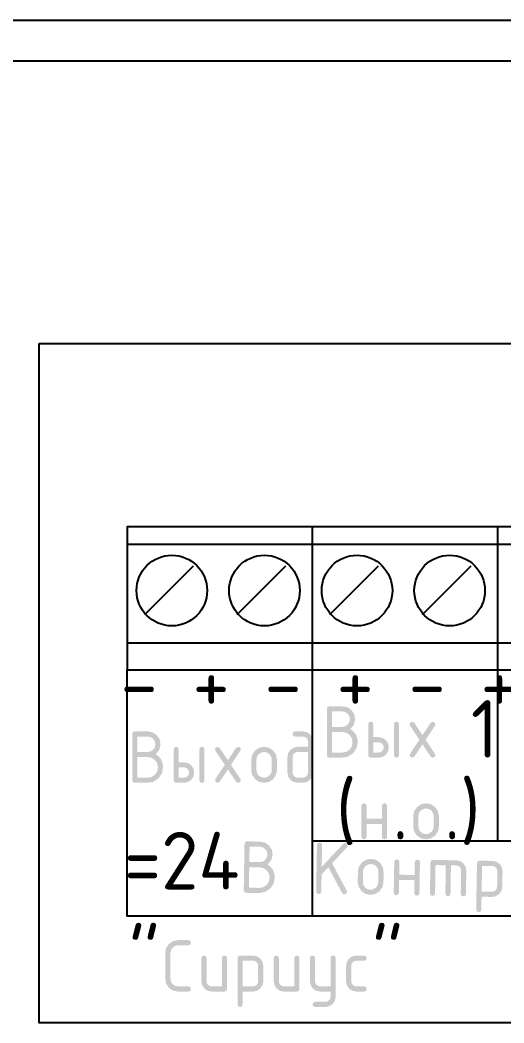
# Model space of a CAD drawing. Header units: millimetres. Extents: x 0 to 420, y 0 to 297.
# Drawn here: x 117.04 to 130.1, y 126.49 to 153.54 of the extents above; entities that cross this region are included whole.
import ezdxf

# ---------------------------------------------------------------- set-up
doc = ezdxf.new("R2010")
doc.units = ezdxf.units.MM
doc.layers.get('0').update_dxf_attribs({"linetype": 'CONTINUOUS'})
doc.styles.get("Standard").update_dxf_attribs({"font": 'STANDARD'})

msp = doc.modelspace()

# ---------------------------------------------------------------- hatches: boundary and pattern name
at = {"true_color": 0x000007}
h = msp.add_hatch(color=0, dxfattribs=at)
h.paths.add_polyline_path([(125.953021, 134.416381), (126.0392, 134.350235), (126.100885, 134.269206), (126.137971, 134.173295), (126.150356, 134.0625), (126.119833, 133.90251), (126.028538, 133.768151), (125.894041, 133.67665), (125.73474, 133.646333), (125.387474, 133.646333), (125.33566, 133.663696), (125.318572, 133.715786), (125.318572, 134.963737), (125.33566, 135.015827), (125.387474, 135.03319), (125.73474, 135.03319), (125.868823, 135.008041), (125.980582, 134.932869), (126.056236, 134.820835), (126.081454, 134.686476), (126.049277, 134.535925)], flags=0)
h.paths.add_polyline_path([(125.456927, 134.894835), (125.456927, 134.478668), (125.73474, 134.478668), (125.814253, 134.493688), (125.881363, 134.539302), (125.927252, 134.606688), (125.942548, 134.686476), (125.927252, 134.766264), (125.881363, 134.833651), (125.814253, 134.879539), (125.73474, 134.894835)], flags=0)
h.paths.add_polyline_path([(125.456927, 134.339762), (125.456927, 133.785239), (125.73474, 133.785239), (125.841814, 133.805152), (125.931524, 133.865165), (125.991813, 133.954531), (126.012001, 134.0625), (125.991813, 134.169574), (125.931524, 134.259284), (125.841814, 134.319573), (125.73474, 134.339762)], flags=0)
h = msp.add_hatch(color=0, dxfattribs=at)
h.paths.add_polyline_path([(126.989717, 133.923594), (126.969528, 133.816107), (126.909239, 133.72681), (126.819529, 133.666314), (126.712455, 133.646333), (126.504096, 133.646333), (126.452282, 133.663696), (126.435194, 133.715786), (126.435194, 134.548121), (126.452282, 134.599729), (126.504096, 134.617023), (126.556186, 134.599729), (126.573549, 134.548121), (126.573549, 134.201407), (126.712455, 134.201407), (126.819529, 134.181218), (126.909239, 134.120929), (126.969528, 134.03115)], flags=0)
h.paths.add_polyline_path([(126.851362, 133.923594), (126.841164, 133.977682), (126.811123, 134.022262), (126.766543, 134.052303), (126.712455, 134.0625), (126.573549, 134.0625), (126.573549, 133.785239), (126.712455, 133.785239), (126.765854, 133.79523), (126.810572, 133.825478), (126.841095, 133.869988)], flags=0)
h.paths.add_polyline_path([(127.128623, 134.548121), (127.145986, 134.599729), (127.198076, 134.617023), (127.249683, 134.599729), (127.266978, 134.548121), (127.266978, 133.715786), (127.249683, 133.663696), (127.198076, 133.646333), (127.145986, 133.663696), (127.128623, 133.715786)], flags=0)
for points in [[(127.982315, 134.131953), (128.233669, 133.754371), (128.245244, 133.715786), (128.227881, 133.663696), (128.175791, 133.646333), (128.117914, 133.67665), (127.89853, 134.006828), (127.678595, 133.67665), (127.620718, 133.646333), (127.572211, 133.666728), (127.551816, 133.715786), (127.563391, 133.754371), (127.814194, 134.131953), (127.563391, 134.508985), (127.551816, 134.548121), (127.568903, 134.599729), (127.620718, 134.617023), (127.678595, 134.586706), (127.89853, 134.257631), (128.117914, 134.586706), (128.175791, 134.617023), (128.227881, 134.599797), (128.245244, 134.548672), (128.233669, 134.508985)], [(122.732981, 133.45462), (122.984336, 133.077038), (122.995911, 133.038453), (122.978548, 132.986363), (122.926458, 132.968999), (122.86858, 132.999316), (122.649197, 133.329494), (122.429262, 132.999316), (122.371384, 132.968999), (122.322877, 132.989394), (122.302482, 133.038453), (122.314058, 133.077038), (122.564861, 133.45462), (122.314058, 133.831651), (122.302482, 133.870788), (122.31957, 133.922395), (122.371384, 133.93969), (122.429262, 133.909373), (122.649197, 133.580297), (122.86858, 133.909373), (122.926458, 133.93969), (122.978548, 133.922464), (122.995911, 133.871339), (122.984336, 133.831651)], [(126.388262, 131.861167), (126.388262, 131.514453), (126.370898, 131.462363), (126.318809, 131.444999), (126.266994, 131.462363), (126.249907, 131.514453), (126.249907, 132.346788), (126.266994, 132.398395), (126.318809, 132.41569), (126.370898, 132.398395), (126.388262, 132.346788), (126.388262, 132.000073), (126.804429, 132.000073), (126.804429, 132.346788), (126.821793, 132.398395), (126.873882, 132.41569), (126.925972, 132.398395), (126.943336, 132.346788), (126.943336, 131.514453), (126.925972, 131.462363), (126.873882, 131.444999), (126.821793, 131.462363), (126.804429, 131.514453), (126.804429, 131.861167)], [(125.359171, 130.690229), (125.176168, 130.496201), (125.168451, 130.038141), (125.150123, 129.986396), (125.097895, 129.969791), (125.046219, 129.988119), (125.030096, 130.040346), (125.051042, 131.288298), (125.068888, 131.340043), (125.121046, 131.356648), (125.172792, 131.33832), (125.189397, 131.286093), (125.179475, 130.702907), (125.761559, 131.322473), (125.815027, 131.345073), (125.86629, 131.326745), (125.882826, 131.274517), (125.862982, 131.227664), (125.459493, 130.798267), (125.85306, 130.061292), (125.86188, 130.026566), (125.83928, 129.97861), (125.791875, 129.958215), (125.755013, 129.968137), (125.730139, 129.996249)], [(127.267098, 130.349979), (127.261034, 130.003265), (127.242707, 129.95152), (127.190479, 129.934914), (127.138802, 129.953242), (127.122679, 130.00547), (127.13646, 130.837805), (127.154305, 130.889068), (127.206464, 130.905604), (127.25821, 130.887345), (127.274815, 130.8356), (127.269303, 130.488886), (127.68547, 130.48172), (127.690982, 130.828434), (127.709104, 130.879697), (127.761538, 130.896234), (127.813283, 130.877975), (127.829889, 130.826229), (127.816108, 129.993894), (127.79778, 129.942149), (127.745553, 129.925544), (127.693601, 129.943872), (127.677202, 129.996099), (127.683265, 130.342814)], [(128.182426, 130.889338), (128.806953, 130.878865), (128.913131, 130.856541), (129.001532, 130.794529), (129.060925, 130.703854), (129.079805, 130.596643), (129.069331, 129.972667), (129.051004, 129.920991), (128.998776, 129.904868), (128.946824, 129.923196), (128.930425, 129.975423), (128.940898, 130.599399), (128.931803, 130.653556), (128.902864, 130.698618), (128.85856, 130.729279), (128.804748, 130.74051), (128.665842, 130.742715), (128.653164, 129.979833), (128.634836, 129.928088), (128.582608, 129.911483), (128.530932, 129.92981), (128.514809, 129.982038), (128.527487, 130.74492), (128.249674, 130.749881), (128.236996, 129.986999), (128.218668, 129.935254), (128.166441, 129.918648), (128.114764, 129.936976), (128.098641, 129.989204), (128.112422, 130.821539), (128.130267, 130.872802)], [(121.582213, 128.725524), (121.634303, 128.708161), (121.651667, 128.656071), (121.634303, 128.604256), (121.582213, 128.587169), (121.304952, 128.587169), (121.199808, 128.561262), (121.125256, 128.484092), (121.096593, 128.378809), (121.096593, 127.685381), (121.111613, 127.605592), (121.157226, 127.538206), (121.224681, 127.492593), (121.304952, 127.477572), (121.582213, 127.477572), (121.634303, 127.460209), (121.651667, 127.408119), (121.634303, 127.356029), (121.582213, 127.338666), (121.304952, 127.338666), (121.171558, 127.363953), (121.059661, 127.44009), (120.983525, 127.551986), (120.958238, 127.685381), (120.958238, 128.378809), (120.983525, 128.511997), (121.059661, 128.6241), (121.171558, 128.70003), (121.304952, 128.725524)], [(122.627628, 128.240454), (122.627628, 127.408119), (122.610265, 127.356029), (122.558175, 127.338666), (122.211461, 127.338666), (122.103492, 127.358648), (122.014126, 127.419144), (121.954112, 127.50844), (121.9342, 127.615927), (121.9342, 128.240454), (121.951287, 128.292062), (122.003102, 128.309356), (122.055191, 128.292062), (122.072555, 128.240454), (122.072555, 127.615927), (122.082614, 127.563011), (122.113345, 127.518362), (122.158475, 127.487632), (122.211461, 127.477572), (122.488722, 127.477572), (122.488722, 128.240454), (122.506086, 128.292062), (122.558175, 128.309356), (122.610265, 128.292062)], [(124.579552, 128.240454), (124.579552, 127.408119), (124.562189, 127.356029), (124.510099, 127.338666), (124.163385, 127.338666), (124.055415, 127.358648), (123.96605, 127.419144), (123.906036, 127.50844), (123.886123, 127.615927), (123.886123, 128.240454), (123.903211, 128.292062), (123.955025, 128.309356), (124.007115, 128.292062), (124.024478, 128.240454), (124.024478, 127.615927), (124.034538, 127.563011), (124.065268, 127.518362), (124.110399, 127.487632), (124.163385, 127.477572), (124.440646, 127.477572), (124.440646, 128.240454), (124.458009, 128.292062), (124.510099, 128.309356), (124.562189, 128.292062)], [(125.416608, 127.198106), (125.416608, 127.338666), (125.139347, 127.338666), (125.031377, 127.358923), (124.942012, 127.419695), (124.881998, 127.509129), (124.862085, 127.615927), (124.862085, 128.240454), (124.879173, 128.292062), (124.930987, 128.309356), (124.983077, 128.292062), (125.00044, 128.240454), (125.00044, 127.615927), (125.0105, 127.563011), (125.04123, 127.518362), (125.086361, 127.487632), (125.139347, 127.477572), (125.416608, 127.477572), (125.416608, 128.240454), (125.433971, 128.292062), (125.486061, 128.309356), (125.538151, 128.292062), (125.555514, 128.240454), (125.555514, 127.19976), (125.53567, 127.093169), (125.476139, 127.003527), (125.387669, 126.942756), (125.281009, 126.922499), (125.00044, 126.922499), (124.948351, 126.939862), (124.930987, 126.991952), (124.951933, 127.040459), (125.00044, 127.061405), (125.278253, 127.061405), (125.331859, 127.071258), (125.376369, 127.100541), (125.40641, 127.144363)], [(125.976402, 128.032095), (125.976402, 127.615927), (125.986462, 127.563011), (126.017192, 127.518362), (126.062323, 127.487632), (126.115309, 127.477572), (126.323117, 127.477572), (126.375207, 127.460209), (126.39257, 127.408119), (126.375207, 127.356029), (126.323117, 127.338666), (126.115309, 127.338666), (126.007339, 127.358648), (125.917973, 127.419144), (125.85796, 127.50844), (125.838047, 127.615927), (125.838047, 128.032095), (125.85796, 128.139582), (125.917973, 128.228879), (126.007339, 128.289168), (126.115309, 128.309356), (126.323117, 128.309356), (126.375207, 128.292062), (126.39257, 128.240454), (126.375207, 128.188365), (126.323117, 128.171001), (126.115309, 128.171001), (126.061634, 128.160735), (126.016641, 128.130211), (125.986393, 128.085494)]]:
    msp.add_hatch(color=0, dxfattribs=at).paths.add_polyline_path(points, flags=0)
h = msp.add_hatch(color=0, dxfattribs=at)
h.paths.add_polyline_path([(120.703688, 133.739047), (120.789867, 133.672901), (120.851551, 133.591873), (120.888638, 133.495961), (120.901023, 133.385167), (120.870499, 133.225177), (120.779204, 133.090818), (120.644708, 132.999316), (120.485407, 132.968999), (120.138141, 132.968999), (120.086327, 132.986363), (120.069239, 133.038453), (120.069239, 134.286404), (120.086327, 134.338494), (120.138141, 134.355857), (120.485407, 134.355857), (120.61949, 134.330708), (120.731249, 134.255536), (120.806903, 134.143501), (120.832121, 134.009143), (120.799944, 133.858592)], flags=0)
h.paths.add_polyline_path([(120.207594, 134.217502), (120.207594, 133.801335), (120.485407, 133.801335), (120.564919, 133.816355), (120.63203, 133.861968), (120.677919, 133.929354), (120.693215, 134.009143), (120.677919, 134.088931), (120.63203, 134.156317), (120.564919, 134.202206), (120.485407, 134.217502)], flags=0)
h.paths.add_polyline_path([(120.207594, 133.662428), (120.207594, 133.107906), (120.485407, 133.107906), (120.59248, 133.127818), (120.68219, 133.187832), (120.74248, 133.277198), (120.762668, 133.385167), (120.74248, 133.492241), (120.68219, 133.581951), (120.59248, 133.64224), (120.485407, 133.662428)], flags=0)
h = msp.add_hatch(color=0, dxfattribs=at)
h.paths.add_polyline_path([(124.947835, 134.078596), (124.947835, 133.246261), (124.927578, 133.138774), (124.866806, 133.049477), (124.777165, 132.988981), (124.670574, 132.968999), (124.531667, 132.968999), (124.423698, 132.989257), (124.334332, 133.050028), (124.274319, 133.139463), (124.254406, 133.246261), (124.254406, 133.662428), (124.274388, 133.769915), (124.334883, 133.859212), (124.424594, 133.919501), (124.531667, 133.93969), (124.808929, 133.93969), (124.808929, 134.078596), (124.798731, 134.132684), (124.76869, 134.177263), (124.724179, 134.207305), (124.670574, 134.217502), (124.462214, 134.217502), (124.410124, 134.23459), (124.392761, 134.286404), (124.410124, 134.338494), (124.462214, 134.355857), (124.670574, 134.355857), (124.777647, 134.3356), (124.867357, 134.274828), (124.927647, 134.185394)], flags=0)
h.paths.add_polyline_path([(124.808929, 133.246261), (124.808929, 133.801335), (124.531667, 133.801335), (124.477993, 133.791068), (124.433, 133.760545), (124.402752, 133.715827), (124.392761, 133.662428), (124.392761, 133.246261), (124.402821, 133.193344), (124.433551, 133.148696), (124.478682, 133.117965), (124.531667, 133.107906), (124.670574, 133.107906), (124.72349, 133.117896), (124.768139, 133.148144), (124.798662, 133.192655)], flags=0)
h = msp.add_hatch(color=0, dxfattribs=at)
h.paths.add_polyline_path([(121.740383, 133.246261), (121.720195, 133.138774), (121.659906, 133.049477), (121.570196, 132.988981), (121.463122, 132.968999), (121.254763, 132.968999), (121.202948, 132.986363), (121.185861, 133.038453), (121.185861, 133.870788), (121.202948, 133.922395), (121.254763, 133.93969), (121.306852, 133.922395), (121.324216, 133.870788), (121.324216, 133.524073), (121.463122, 133.524073), (121.570196, 133.503885), (121.659906, 133.443596), (121.720195, 133.353817)], flags=0)
h.paths.add_polyline_path([(121.602028, 133.246261), (121.591831, 133.300349), (121.56179, 133.344928), (121.51721, 133.37497), (121.463122, 133.385167), (121.324216, 133.385167), (121.324216, 133.107906), (121.463122, 133.107906), (121.516521, 133.117896), (121.561238, 133.148144), (121.591762, 133.192655)], flags=0)
h.paths.add_polyline_path([(121.87929, 133.870788), (121.896653, 133.922395), (121.948743, 133.93969), (122.00035, 133.922395), (122.017645, 133.870788), (122.017645, 133.038453), (122.00035, 132.986363), (121.948743, 132.968999), (121.896653, 132.986363), (121.87929, 133.038453)], flags=0)
h = msp.add_hatch(color=0, dxfattribs=at)
h.paths.add_polyline_path([(123.278444, 133.315714), (123.278444, 133.592975), (123.303731, 133.726163), (123.379868, 133.838266), (123.491764, 133.914196), (123.625159, 133.93969), (123.759517, 133.91454), (123.871552, 133.839368), (123.946724, 133.727334), (123.971873, 133.592975), (123.971873, 133.315714), (123.946379, 133.18232), (123.870449, 133.070423), (123.758346, 132.994286), (123.625159, 132.968999), (123.491764, 132.994286), (123.379868, 133.070423), (123.303731, 133.18232)], flags=0)
h.paths.add_polyline_path([(123.832967, 133.315714), (123.832967, 133.592975), (123.817671, 133.672764), (123.771782, 133.74015), (123.704671, 133.786038), (123.625159, 133.801335), (123.544888, 133.786038), (123.477433, 133.74015), (123.43182, 133.672764), (123.416799, 133.592975), (123.416799, 133.315714), (123.431751, 133.23503), (123.476882, 133.167988), (123.544199, 133.122857), (123.625159, 133.107906), (123.704671, 133.122926), (123.771782, 133.168539), (123.817671, 133.235925)], flags=0)
h = msp.add_hatch(color=0, dxfattribs=at)
h.paths.add_polyline_path([(127.646906, 131.791714), (127.646906, 132.068975), (127.672193, 132.202163), (127.74833, 132.314266), (127.860227, 132.390196), (127.993621, 132.41569), (128.127979, 132.39054), (128.240014, 132.315368), (128.315186, 132.203334), (128.340335, 132.068975), (128.340335, 131.791714), (128.314841, 131.65832), (128.238912, 131.546423), (128.126808, 131.470286), (127.993621, 131.444999), (127.860227, 131.470286), (127.74833, 131.546423), (127.672193, 131.65832)], flags=0)
h.paths.add_polyline_path([(128.201429, 131.791714), (128.201429, 132.068975), (128.186133, 132.148764), (128.140244, 132.21615), (128.073134, 132.262038), (127.993621, 132.277335), (127.91335, 132.262038), (127.845895, 132.21615), (127.800282, 132.148764), (127.785261, 132.068975), (127.785261, 131.791714), (127.800213, 131.71103), (127.845344, 131.643988), (127.912661, 131.598857), (127.993621, 131.583906), (128.073134, 131.598926), (128.140244, 131.644539), (128.186133, 131.711925)], flags=0)
h = msp.add_hatch(color=0, dxfattribs=at)
h.paths.add_polyline_path([(123.722032, 130.763036), (123.807195, 130.695443), (123.867553, 130.613381), (123.903107, 130.516849), (123.913855, 130.405848), (123.880369, 130.246272), (123.786525, 130.113153), (123.650788, 130.024132), (123.491073, 129.996295), (123.143808, 130.002359), (123.092131, 130.020687), (123.076008, 130.072914), (123.096954, 131.320866), (123.1148, 131.372611), (123.166959, 131.389216), (123.514224, 131.383153), (123.647894, 131.355868), (123.758413, 131.278973), (123.832069, 131.165699), (123.854875, 131.030927), (123.82008, 130.880858)], flags=0)
h.paths.add_polyline_path([(123.234207, 131.249759), (123.227041, 130.833591), (123.504854, 130.828631), (123.584711, 130.842549), (123.652579, 130.887059), (123.699364, 130.953481), (123.715969, 131.033131), (123.702051, 131.113264), (123.65754, 131.181408), (123.591394, 131.228193), (123.512019, 131.244798)], flags=0)
h.paths.add_polyline_path([(123.224836, 130.694685), (123.215466, 130.140163), (123.493278, 130.135202), (123.600696, 130.15353), (123.691164, 130.212372), (123.753176, 130.300497), (123.7755, 130.408053), (123.756897, 130.515471), (123.697779, 130.60594), (123.609309, 130.667882), (123.502649, 130.689724)], flags=0)
h = msp.add_hatch(color=0, dxfattribs=at)
h.paths.add_polyline_path([(126.151127, 130.298997), (126.156088, 130.576258), (126.183304, 130.709032), (126.26137, 130.819896), (126.374507, 130.893827), (126.508315, 130.91691), (126.64226, 130.889624), (126.753054, 130.81273), (126.826297, 130.699455), (126.849517, 130.564683), (126.844556, 130.287422), (126.816926, 130.154441), (126.739274, 130.043785), (126.62593, 129.969577), (126.49233, 129.946219), (126.359349, 129.974125), (126.248692, 130.052053), (126.174278, 130.16519)], flags=0)
h.paths.add_polyline_path([(126.70565, 130.289627), (126.710611, 130.566888), (126.69621, 130.647021), (126.651631, 130.715165), (126.585485, 130.761949), (126.50611, 130.778554), (126.425495, 130.764636), (126.357282, 130.720126), (126.310566, 130.653704), (126.294443, 130.574054), (126.289482, 130.296792), (126.303125, 130.215764), (126.34736, 130.147964), (126.413919, 130.101662), (126.494534, 130.085126), (126.574392, 130.099044), (126.64226, 130.143554), (126.689044, 130.209976)], flags=0)
h = msp.add_hatch(color=0, dxfattribs=at)
h.paths.add_polyline_path([(129.367539, 130.80062), (129.385385, 130.851883), (129.437543, 130.86842), (129.784809, 130.862356), (129.891469, 130.840583), (129.979939, 130.779123), (130.039057, 130.688586), (130.057661, 130.580685), (130.050495, 130.164518), (130.028653, 130.057858), (129.96671, 129.969388), (129.876242, 129.91027), (129.768824, 129.891666), (129.491011, 129.896627), (129.485499, 129.549913), (129.466896, 129.498168), (129.414392, 129.481562), (129.362991, 129.49989), (129.347144, 129.552118)], flags=0)
h.paths.add_polyline_path([(129.504792, 130.728962), (129.493216, 130.035534), (129.771029, 130.030573), (129.82429, 130.03953), (129.869696, 130.069158), (129.900771, 130.113393), (129.911588, 130.166723), (129.918754, 130.58289), (129.90959, 130.637047), (129.880169, 130.682109), (129.835934, 130.71277), (129.782604, 130.724001)], flags=0)
h = msp.add_hatch(color=0, dxfattribs=at)
h.paths.add_polyline_path([(122.910162, 128.240454), (122.927249, 128.292062), (122.979063, 128.309356), (123.326329, 128.309356), (123.433403, 128.289168), (123.523113, 128.228879), (123.583402, 128.139582), (123.60359, 128.032095), (123.60359, 127.615927), (123.583402, 127.509129), (123.523113, 127.419695), (123.433403, 127.358923), (123.326329, 127.338666), (123.048517, 127.338666), (123.048517, 126.991952), (123.031153, 126.939862), (122.979063, 126.922499), (122.927249, 126.939862), (122.910162, 126.991952)], flags=0)
h.paths.add_polyline_path([(123.048517, 128.171001), (123.048517, 127.477572), (123.326329, 127.477572), (123.379246, 127.487563), (123.423894, 127.517811), (123.454418, 127.562322), (123.464684, 127.615927), (123.464684, 128.032095), (123.454487, 128.086183), (123.424445, 128.130763), (123.379935, 128.160804), (123.326329, 128.171001)], flags=0)

# ---------------------------------------------------------------- linework, layer by layer
at = {"color": 0, "true_color": 0x000007}
for points in [[(92.71, 152.442333), (99.864333, 152.442333), (99.864333, 153.543), (143.51, 153.543), (143.51, 139.869333)], [(92.71, 146.600333), (101.473, 146.600333), (101.473, 152.442333), (141.054667, 152.442333), (141.054667, 139.869333)], [(172.339, 139.869333), (119.930333, 139.869333), (119.930333, 136.017), (135.339667, 136.017), (172.339, 136.017)], [(124.925667, 139.869333), (124.925667, 133.900333), (124.925667, 129.370667)], [(129.921, 139.869333), (129.921, 131.402667)], [(119.930333, 139.403667), (172.339, 139.403667)], [(121.708333, 138.811), (120.396, 137.498667)], [(124.206, 138.811), (122.893667, 137.498667)], [(126.703667, 138.811), (125.391333, 137.498667)], [(129.201333, 138.811), (127.889, 137.498667)], [(172.339, 136.736667), (119.930333, 136.736667)], [(124.925667, 131.402667), (144.822333, 131.402667)]]:
    msp.add_lwpolyline(points, dxfattribs=at)
for points in [[(117.559667, 144.822333), (222.461667, 144.822333), (222.461667, 126.492), (117.559667, 126.492)], [(119.930333, 136.017), (209.423, 136.017), (209.423, 129.370667), (119.930333, 129.370667)]]:
    msp.add_lwpolyline(points, close=True, dxfattribs=at)
for centre in [(121.136833, 138.154833), (123.6345, 138.154833), (126.132167, 138.154833), (128.629833, 138.154833)]:
    msp.add_circle(centre, 0.9525, dxfattribs=at)

# ---------------------------------------------------------------- texts
at = {"color": 0, "true_color": 0x000007, "attachment_point": 1}
for s, insert, char_height, width in [('- + - + - + - + - + - +', (119.751629, 136.428251), 1.553406, 26.7962532), ('1', (129.201339, 135.199736), 1.553406, 0.34520134), ('(', (125.560665, 132.998406), 1.553406, 0.17260049), ('.)', (128.481667, 132.998406), 1.553406, 0.69040251), ('=24', (119.845665, 131.643881), 1.553544, 3.27970409), ('"', (119.972668, 128.892076), 1.553406, 0.517802), ('"', (126.534335, 128.892076), 1.553406, 0.517802)]:
    msp.add_mtext(s, dxfattribs=dict(at, insert=insert, char_height=char_height, width=width))
at = {"color": 0, "true_color": 0x000007, "insert": (127.084663, 132.998406), "char_height": 1.553406, "attachment_point": 1}
msp.add_mtext('.', dxfattribs=at)

doc.saveas('drawing.dxf')
